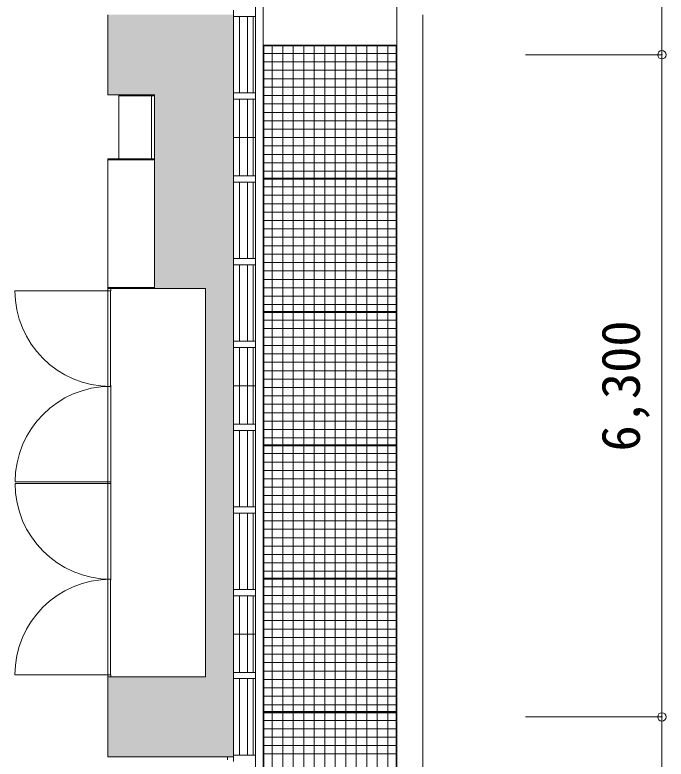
# Model space of a CAD drawing. Units: millimetres, scale not verified. Extents: x -35903 to 76097, y -53729 to 27871.
# Drawn here: x 56813 to 63013, y -3721 to 3360 of the extents above; entities that cross this region are included whole.
import ezdxf
from ezdxf.enums import TextEntityAlignment as Align

# ---------------------------------------------------------------- set-up
doc = ezdxf.new("R2010")
doc.units = ezdxf.units.MM
doc.header["$LTSCALE"] = 200
doc.header["$PDMODE"] = 32
doc.header["$PDSIZE"] = 80
for name, color, linetype, lineweight in [('0-1_躯体', 7, 'Continuous', 9), ('0-2_建具', 7, 'Continuous', 9), ('0-3_仕上', 4, 'Continuous', 5), ('0-6_着色', 4, 'Continuous', 5)]:
    doc.layers.add(name, color=color, linetype=linetype, lineweight=lineweight)
doc.styles.add('ＭＳ ゴシック', font='')
doc.styles.get('ＭＳ ゴシック').set_extended_font_data('MS Gothic')

msp = doc.modelspace()

# ---------------------------------------------------------------- linework, layer by layer
at = {"layer": '0-1_躯体'}
for p, q in [((59102.9, 765.4), (59102.9, 5750.4)), ((59177.9, 765.4), (59177.9, 5750.4)), ((60447.9, 765.4), (60447.9, 5750.4)), ((57697.9, 2600.4), (57697.9, 3360.4)), ((60697.9, -9654.6), (60697.9, 3360.4)), ((57697.9, 2600.4), (58142.9, 2600.4)), ((57802.9, 2600.4), (57802.9, 1990.4)), ((57802.9, 2590.4), (58142.9, 2590.4)), ((58112.9, 1990.4), (58112.9, 2590.4)), ((58142.9, 2590.4), (58142.9, 2600.4)), ((58142.9, 1990.4), (58142.9, 2600.4)), ((58142.9, 1990.4), (57697.9, 1990.4)), ((57697.9, -3699.6), (57697.9, 1990.4)), ((58142.9, 1990.4), (58142.9, 1980.4)), ((57697.9, 1980.4), (58142.9, 1980.4)), ((58142.9, 1980.4), (58142.9, 765.4)), ((57697.9, 765.4), (58142.9, 765.4)), ((58142.9, 755.4), (57697.9, 755.4)), ((58142.9, 765.4), (58142.9, 755.4)), ((58142.9, 755.4), (58627.9, 755.4)), ((58627.9, -2939.6), (58627.9, 755.4)), ((59102.9, -9729.9), (59102.9, 755.4)), ((59177.9, -9673.4), (59177.9, 755.4)), ((60447.9, -9692.2), (60447.9, 755.4)), ((58627.9, -2939.6), (57697.9, -2939.6)), ((57697.9, -3699.6), (58627.9, -3699.6))]:
    msp.add_line(p, q, dxfattribs=at)
msp.add_lwpolyline([(57697.9, -3699.6), (58892.9, -3699.6), (58892.9, 3360.4)], dxfattribs=at)
at = {"layer": '0-1_躯体', "color": 9}
for points in [[(57697.9, 2600.4), (57697.9, 3360.4), (58892.9, 2600.4), (58892.9, 3360.4)], [(58142.9, 755.4), (58142.9, 2600.4), (58892.9, 755.4), (58892.9, 2600.4)], [(58627.9, -3699.6), (58627.9, 755.4), (58892.9, -3699.6), (58892.9, 755.4)], [(57697.9, -3699.6), (57697.9, -2939.6), (58627.9, -3699.6), (58627.9, -2939.6)]]:
    msp.add_solid(points, dxfattribs=at)
at = {"layer": '0-2_建具'}
for p, q in [((59102.9, 3404.2), (59102.9, 3344.2)), ((58892.9, 3344.2), (58892.9, 3359.2)), ((59102.9, 3344.2), (58892.9, 3344.2)), ((59102.9, 3344.2), (58892.9, 3344.2)), ((58892.9, 3344.2), (58892.9, 2616.7)), ((58952.9, 3344.2), (58952.9, 2616.7)), ((59027.9, 3344.2), (59027.9, 2616.7)), ((59082.9, 3344.2), (59082.9, 2616.7)), ((59102.9, 2616.7), (58892.9, 2616.7)), ((58892.9, 2556.7), (58892.9, 2616.7)), ((59102.9, 2556.7), (58892.9, 2556.7)), ((58892.9, 2556.7), (58892.9, 1829.2)), ((58952.9, 2556.7), (58952.9, 1829.2)), ((59027.9, 2556.7), (59027.9, 1829.2)), ((59082.9, 2556.7), (59082.9, 1829.2)), ((59102.9, 2556.7), (59102.9, 2616.7)), ((59102.9, 2192.9), (58892.9, 2192.9)), ((59102.9, 1829.2), (58892.9, 1829.2)), ((58892.9, 1769.2), (58892.9, 1829.2)), ((59102.9, 1769.2), (59102.9, 1829.2)), ((59102.9, 1769.2), (58892.9, 1769.2)), ((58892.9, 1041.7), (58892.9, 1769.2)), ((59102.9, 1769.2), (58892.9, 1769.2)), ((58952.9, 1041.7), (58952.9, 1769.2)), ((59027.9, 1041.7), (59027.9, 1769.2)), ((59082.9, 1041.7), (59082.9, 1769.2)), ((59102.9, 1041.7), (58892.9, 1041.7)), ((58892.9, 981.7), (58892.9, 996.7)), ((59102.9, 1041.7), (59102.9, 1011.7)), ((59102.9, 1041.7), (59102.9, 981.7)), ((59102.9, 981.7), (58892.9, 981.7)), ((59102.9, 981.7), (58892.9, 981.7)), ((58892.9, 981.7), (58892.9, 254.2)), ((58952.9, 981.7), (58952.9, 254.2)), ((59027.9, 981.7), (59027.9, 254.2)), ((59082.9, 981.7), (59082.9, 254.2)), ((57697.9, 755.4), (57697.9, 735.4)), ((57697.9, 755.4), (57724.9, 755.4)), ((57697.9, 735.4), (57724.9, 735.4)), ((57697.9, 735.4), (57724.9, 735.4)), ((57722.9, 735.4), (57722.9, -174.6)), ((57724.9, 755.4), (57724.9, 735.4)), ((59102.9, 254.2), (58892.9, 254.2)), ((58892.9, 194.2), (58892.9, 254.2)), ((59102.9, 194.2), (59102.9, 254.2)), ((59102.9, 194.2), (58892.9, 194.2)), ((58952.9, 194.2), (58952.9, -533.3)), ((59027.9, 194.2), (59027.9, -533.3)), ((59082.9, 194.2), (59082.9, -533.3)), ((57697.9, -174.6), (57722.9, -174.6)), ((57724.9, -164.6), (57722.9, -164.6)), ((57724.9, -1084.6), (57724.9, -164.6)), ((59102.9, -169.6), (58892.9, -169.6)), ((59102.9, -533.3), (58892.9, -533.3)), ((58892.9, -593.3), (58892.9, -533.3)), ((59102.9, -593.3), (59102.9, -533.3)), ((59102.9, -593.3), (58892.9, -593.3)), ((58892.9, -1320.8), (58892.9, -593.3)), ((59102.9, -593.3), (58892.9, -593.3)), ((58952.9, -1320.8), (58952.9, -593.3)), ((59027.9, -1320.8), (59027.9, -593.3)), ((59082.9, -1320.8), (59082.9, -593.3)), ((57697.9, -1084.6), (57724.9, -1084.6)), ((57697.9, -1084.6), (57724.9, -1084.6)), ((57697.9, -1084.6), (57697.9, -1099.6)), ((57724.9, -1099.6), (57697.9, -1099.6)), ((57697.9, -1099.6), (57724.9, -1099.6)), ((57697.9, -1099.6), (57724.9, -1099.6)), ((57724.9, -1084.6), (57724.9, -1099.6)), ((57724.9, -1099.6), (57724.9, -2019.6)), ((58892.9, -1320.8), (58892.9, -1335.8)), ((59102.9, -1320.8), (58892.9, -1320.8)), ((58892.9, -1335.8), (58892.9, -1380.8)), ((59102.9, -1320.8), (59102.9, -1350.8)), ((59102.9, -1320.8), (59102.9, -1380.8)), ((59102.9, -1380.8), (58892.9, -1380.8)), ((59102.9, -1380.8), (58892.9, -1380.8)), ((58892.9, -1380.8), (58892.9, -2108.3)), ((58952.9, -1380.8), (58952.9, -2108.3)), ((59027.9, -1380.8), (59027.9, -2108.3)), ((59082.9, -1380.8), (59082.9, -2108.3)), ((57697.9, -2009.6), (57722.9, -2009.6)), ((57722.9, -2919.6), (57722.9, -2009.6)), ((57724.9, -2019.6), (57722.9, -2019.6)), ((59102.9, -2108.3), (58892.9, -2108.3)), ((58892.9, -2168.3), (58892.9, -2108.3)), ((59102.9, -2168.3), (59102.9, -2108.3)), ((59102.9, -2168.3), (58892.9, -2168.3)), ((58892.9, -2168.3), (58892.9, -2895.8)), ((58952.9, -2168.3), (58952.9, -2895.8)), ((59027.9, -2168.3), (59027.9, -2895.8)), ((59082.9, -2168.3), (59082.9, -2895.8)), ((59102.9, -2532.1), (58892.9, -2532.1)), ((59102.9, -2895.8), (58892.9, -2895.8)), ((58892.9, -2955.8), (58892.9, -2895.8)), ((59102.9, -2955.8), (59102.9, -2895.8)), ((57697.9, -2919.6), (57724.9, -2919.6)), ((57697.9, -2919.6), (57724.9, -2919.6)), ((57697.9, -2939.6), (57697.9, -2919.6)), ((57697.9, -2939.6), (57724.9, -2939.6)), ((57724.9, -2939.6), (57724.9, -2919.6)), ((59102.9, -2955.8), (58892.9, -2955.8)), ((59102.9, -2955.8), (58892.9, -2955.8)), ((58892.9, -3699.6), (58892.9, -2955.8)), ((58952.9, -2955.8), (58952.9, -3684.6)), ((59027.9, -2955.8), (59027.9, -3684.6)), ((59082.9, -2955.8), (59082.9, -3684.6)), ((58837.4, -3728.3), (58837.4, -3699.6)), ((58837.4, -3699.6), (58892.9, -3699.6)), ((59102.9, -3684.6), (58892.9, -3684.6)), ((58892.9, -3699.6), (58892.9, -3744.6)), ((59102.9, -3684.6), (59102.9, -3714.6)), ((59102.9, -3684.6), (59102.9, -3744.6))]:
    msp.add_line(p, q, dxfattribs=at)
at = {"layer": '0-2_建具', "color": 4, "lineweight": 5}
for p, q in [((59102.9, 3344.2), (59102.9, 1041.7)), ((59102.9, 981.7), (59102.9, -1320.8)), ((57724.9, 735.4), (56812.9, 735.4)), ((57724.9, -1084.6), (56814.9, -1084.6)), ((57724.9, -1099.6), (56814.9, -1099.6)), ((59102.9, -1380.8), (59102.9, -3683.3)), ((57724.9, -2919.6), (56812.9, -2919.6))]:
    msp.add_line(p, q, dxfattribs=at)
at = {"layer": '0-2_建具'}
for points in [[(58892.9, 3404.2), (58892.9, 3389.2), (58892.9, 3344.2)], [(58892.9, 1041.7), (58892.9, 1026.7), (58892.9, 981.7)], [(57697.9, 735.4), (57697.9, -174.6), (57697.9, -1084.6)], [(58892.9, 194.2), (58892.9, -441.5), (58892.9, -533.3)], [(57697.9, -2919.6), (57697.9, -2009.6), (57697.9, -1099.6)]]:
    msp.add_lwpolyline(points, dxfattribs=at)
at = {"layer": '0-2_建具', "color": 4, "lineweight": 5}
for centre, start, end in [((57722.9, 735.4), 180, 269.99894), ((57724.9, -1084.6), 90.12699, 180), ((57724.9, -1099.6), 180, 269.87301), ((57722.9, -2919.6), 90.00106, 180)]:
    msp.add_arc(centre, 910, start, end, dxfattribs=at)
at = {"layer": '0-3_仕上', "color": 7, "lineweight": 9}
for p, q in [((59177.9, 3070.4), (59177.9, 1801.4)), ((59182.9, 3065.4), (59182.9, 1806.4)), ((59182.9, 3065.4), (60442.9, 3065.4)), ((59262.9, 3070.4), (59262.9, 1801.4)), ((59362.9, 3070.4), (59362.9, 1801.4)), ((59462.9, 3070.4), (59462.9, 1801.4)), ((59562.9, 3070.4), (59562.9, 1801.4)), ((59662.9, 3070.4), (59662.9, 1801.4)), ((59762.9, 3070.4), (59762.9, 1801.4)), ((59862.9, 3070.4), (59862.9, 1801.4)), ((59962.9, 3070.4), (59962.9, 1801.4)), ((60062.9, 3070.4), (60062.9, 1801.4)), ((60162.9, 3070.4), (60162.9, 1801.4)), ((60262.9, 3070.4), (60262.9, 1801.4)), ((60362.9, 3070.4), (60362.9, 1801.4)), ((60442.9, 3065.4), (60442.9, 1806.4)), ((59177.9, 1801.4), (60447.9, 1801.4)), ((59177.9, 1801.4), (59177.9, 532.4)), ((59182.9, 1806.4), (60442.9, 1806.4)), ((59182.9, 1796.4), (59182.9, 537.4)), ((59182.9, 1796.4), (60442.9, 1796.4)), ((59262.9, 1801.4), (59262.9, 532.4)), ((59362.9, 1801.4), (59362.9, 532.4)), ((59462.9, 1801.4), (59462.9, 532.4)), ((59562.9, 1801.4), (59562.9, 532.4)), ((59662.9, 1801.4), (59662.9, 532.4)), ((59762.9, 1801.4), (59762.9, 532.4)), ((59862.9, 1801.4), (59862.9, 532.4)), ((59962.9, 1801.4), (59962.9, 532.4)), ((60062.9, 1801.4), (60062.9, 532.4)), ((60162.9, 1801.4), (60162.9, 532.4)), ((60262.9, 1801.4), (60262.9, 532.4)), ((60362.9, 1801.4), (60362.9, 532.4)), ((60442.9, 1796.4), (60442.9, 537.4)), ((59177.9, 532.4), (60447.9, 532.4)), ((59177.9, 532.4), (59177.9, -736.6)), ((59182.9, 537.4), (60442.9, 537.4)), ((59182.9, 527.4), (59182.9, -731.6)), ((59182.9, 527.4), (60442.9, 527.4)), ((59262.9, 532.4), (59262.9, -736.6)), ((59362.9, 532.4), (59362.9, -736.6)), ((59462.9, 532.4), (59462.9, -736.6)), ((59562.9, 532.4), (59562.9, -736.6)), ((59662.9, 532.4), (59662.9, -736.6)), ((59762.9, 532.4), (59762.9, -736.6)), ((59862.9, 532.4), (59862.9, -736.6)), ((59962.9, 532.4), (59962.9, -736.6)), ((60062.9, 532.4), (60062.9, -736.6)), ((60162.9, 532.4), (60162.9, -736.6)), ((60262.9, 532.4), (60262.9, -736.6)), ((60362.9, 532.4), (60362.9, -736.6)), ((60442.9, 527.4), (60442.9, -731.6)), ((59177.9, -736.6), (60447.9, -736.6)), ((59177.9, -736.6), (59177.9, -2005.6)), ((59182.9, -731.6), (60442.9, -731.6)), ((59182.9, -741.6), (59182.9, -2000.6)), ((59182.9, -741.6), (60442.9, -741.6)), ((59262.9, -736.6), (59262.9, -2005.6)), ((59362.9, -736.6), (59362.9, -2005.6)), ((59462.9, -736.6), (59462.9, -2005.6)), ((59562.9, -736.6), (59562.9, -2005.6)), ((59662.9, -736.6), (59662.9, -2005.6)), ((59762.9, -736.6), (59762.9, -2005.6)), ((59862.9, -736.6), (59862.9, -2005.6)), ((59962.9, -736.6), (59962.9, -2005.6)), ((60062.9, -736.6), (60062.9, -2005.6)), ((60162.9, -736.6), (60162.9, -2005.6)), ((60262.9, -736.6), (60262.9, -2005.6)), ((60362.9, -736.6), (60362.9, -2005.6)), ((60442.9, -741.6), (60442.9, -2000.6)), ((59177.9, -2005.6), (60447.9, -2005.6)), ((59177.9, -2005.6), (59177.9, -3274.6)), ((59182.9, -2000.6), (60442.9, -2000.6)), ((59182.9, -2010.6), (59182.9, -3269.6)), ((59182.9, -2010.6), (60442.9, -2010.6)), ((59262.9, -2005.6), (59262.9, -3274.6)), ((59362.9, -2005.6), (59362.9, -3274.6)), ((59462.9, -2005.6), (59462.9, -3274.6)), ((59562.9, -2005.6), (59562.9, -3274.6)), ((59662.9, -2005.6), (59662.9, -3274.6)), ((59762.9, -2005.6), (59762.9, -3274.6)), ((59862.9, -2005.6), (59862.9, -3274.6)), ((59962.9, -2005.6), (59962.9, -3274.6)), ((60062.9, -2005.6), (60062.9, -3274.6)), ((60162.9, -2005.6), (60162.9, -3274.6)), ((60262.9, -2005.6), (60262.9, -3274.6)), ((60362.9, -2005.6), (60362.9, -3274.6)), ((60442.9, -2010.6), (60442.9, -3269.6)), ((59177.9, -3274.6), (60447.9, -3274.6)), ((59177.9, -3274.6), (59177.9, -4543.6)), ((59182.9, -3269.6), (60442.9, -3269.6)), ((59182.9, -3279.6), (59182.9, -4538.6)), ((59182.9, -3279.6), (60442.9, -3279.6)), ((59262.9, -3274.6), (59262.9, -4543.6)), ((59362.9, -3274.6), (59362.9, -4543.6)), ((59462.9, -3274.6), (59462.9, -4543.6)), ((59562.9, -3274.6), (59562.9, -4543.6)), ((59662.9, -3274.6), (59662.9, -4543.6)), ((59762.9, -3274.6), (59762.9, -4543.6)), ((59862.9, -3274.6), (59862.9, -4543.6)), ((59962.9, -3274.6), (59962.9, -4543.6)), ((60062.9, -3274.6), (60062.9, -4543.6)), ((60162.9, -3274.6), (60162.9, -4543.6)), ((60262.9, -3274.6), (60262.9, -4543.6)), ((60362.9, -3274.6), (60362.9, -4543.6)), ((60442.9, -3279.6), (60442.9, -4538.6))]:
    msp.add_line(p, q, dxfattribs=at)
at = {"layer": '0-3_仕上'}
for p, q in [((59182.9, 2992.3), (60442.9, 2992.3)), ((59182.9, 2912.3), (60442.9, 2912.3)), ((59182.9, 2832.3), (60442.9, 2832.3)), ((59182.9, 2752.3), (60442.9, 2752.3)), ((59182.9, 2672.3), (60442.9, 2672.3)), ((59182.9, 2592.3), (60442.9, 2592.3)), ((59182.9, 2512.3), (60442.9, 2512.3)), ((59182.9, 2432.3), (60442.9, 2432.3)), ((59182.9, 2352.3), (60442.9, 2352.3)), ((59182.9, 2272.3), (60442.9, 2272.3)), ((59182.9, 2192.3), (60442.9, 2192.3)), ((59182.9, 2112.3), (60442.9, 2112.3)), ((59182.9, 2032.3), (60442.9, 2032.3)), ((59182.9, 1952.3), (60442.9, 1952.3)), ((59182.9, 1872.3), (60442.9, 1872.3)), ((59182.9, 1723.3), (60442.9, 1723.3)), ((59182.9, 1643.3), (60442.9, 1643.3)), ((59182.9, 1563.3), (60442.9, 1563.3)), ((59182.9, 1483.3), (60442.9, 1483.3)), ((59182.9, 1403.3), (60442.9, 1403.3)), ((59182.9, 1323.3), (60442.9, 1323.3)), ((59182.9, 1243.3), (60442.9, 1243.3)), ((59182.9, 1163.3), (60442.9, 1163.3)), ((59182.9, 1083.3), (60442.9, 1083.3)), ((59182.9, 1003.3), (60442.9, 1003.3)), ((59182.9, 923.3), (60442.9, 923.3)), ((59182.9, 843.3), (60442.9, 843.3)), ((59182.9, 763.3), (60442.9, 763.3)), ((59182.9, 683.3), (60442.9, 683.3)), ((59182.9, 603.3), (60442.9, 603.3)), ((59182.9, 454.3), (60442.9, 454.3)), ((59182.9, 374.3), (60442.9, 374.3)), ((59182.9, 294.3), (60442.9, 294.3)), ((59182.9, 214.3), (60442.9, 214.3)), ((59182.9, 134.3), (60442.9, 134.3)), ((59182.9, 54.3), (60442.9, 54.3)), ((59182.9, -25.7), (60442.9, -25.7)), ((59182.9, -105.7), (60442.9, -105.7)), ((59182.9, -185.7), (60442.9, -185.7)), ((59182.9, -265.7), (60442.9, -265.7)), ((59182.9, -345.7), (60442.9, -345.7)), ((59182.9, -425.7), (60442.9, -425.7)), ((59182.9, -505.7), (60442.9, -505.7)), ((59182.9, -585.7), (60442.9, -585.7)), ((59182.9, -665.7), (60442.9, -665.7)), ((59182.9, -814.7), (60442.9, -814.7)), ((59182.9, -894.7), (60442.9, -894.7)), ((59182.9, -974.7), (60442.9, -974.7)), ((59182.9, -1054.7), (60442.9, -1054.7)), ((59182.9, -1134.7), (60442.9, -1134.7)), ((59182.9, -1214.7), (60442.9, -1214.7)), ((59182.9, -1294.7), (60442.9, -1294.7)), ((59182.9, -1374.7), (60442.9, -1374.7)), ((59182.9, -1454.7), (60442.9, -1454.7)), ((59182.9, -1534.7), (60442.9, -1534.7)), ((59182.9, -1614.7), (60442.9, -1614.7)), ((59182.9, -1694.7), (60442.9, -1694.7)), ((59182.9, -1774.7), (60442.9, -1774.7)), ((59182.9, -1854.7), (60442.9, -1854.7)), ((59182.9, -1934.7), (60442.9, -1934.7)), ((59182.9, -2083.7), (60442.9, -2083.7)), ((59182.9, -2163.7), (60442.9, -2163.7)), ((59182.9, -2243.7), (60442.9, -2243.7)), ((59182.9, -2323.7), (60442.9, -2323.7)), ((59182.9, -2403.7), (60442.9, -2403.7)), ((59182.9, -2483.7), (60442.9, -2483.7)), ((59182.9, -2563.7), (60442.9, -2563.7)), ((59182.9, -2643.7), (60442.9, -2643.7)), ((59182.9, -2723.7), (60442.9, -2723.7)), ((59182.9, -2803.7), (60442.9, -2803.7)), ((59182.9, -2883.7), (60442.9, -2883.7)), ((59182.9, -2963.7), (60442.9, -2963.7)), ((59182.9, -3043.7), (60442.9, -3043.7)), ((59182.9, -3123.7), (60442.9, -3123.7)), ((59182.9, -3203.7), (60442.9, -3203.7)), ((59182.9, -3352.7), (60442.9, -3352.7)), ((59182.9, -3432.7), (60442.9, -3432.7)), ((59182.9, -3512.7), (60442.9, -3512.7)), ((59182.9, -3592.7), (60442.9, -3592.7)), ((59182.9, -3672.7), (60442.9, -3672.7))]:
    msp.add_line(p, q, dxfattribs=at)
at = {"layer": '0-3_仕上', "color": 7, "lineweight": 9}
for points in [[(59177.9, 3070.4), (60447.9, 3070.4), (60447.9, 1801.4)], [(59177.9, 1801.4), (60447.9, 1801.4), (60447.9, 532.4)], [(59177.9, 532.4), (60447.9, 532.4), (60447.9, -736.6)], [(59177.9, -736.6), (60447.9, -736.6), (60447.9, -2005.6)], [(59177.9, -2005.6), (60447.9, -2005.6), (60447.9, -3274.6)], [(59177.9, -3274.6), (60447.9, -3274.6), (60447.9, -4543.6)]]:
    msp.add_lwpolyline(points, dxfattribs=at)
at = {"layer": '0-6_着色'}
for p, q in [((62972.9, 2980.4), (62972.9, 6130.4)), ((62972.9, 2980.4), (61672.9, 2980.4)), ((62972.9, -3319.6), (62972.9, 2980.4)), ((62972.9, -3319.6), (61672.9, -3319.6)), ((62972.9, -9619.6), (62972.9, -3319.6))]:
    msp.add_line(p, q, dxfattribs=at)
for p in [(62972.9, 2980.4), (62972.9, -3319.6)]:
    msp.add_point(p, dxfattribs=at)

# ---------------------------------------------------------------- texts
at = {"layer": '0-6_着色', "style": 'ＭＳ ゴシック'}
msp.add_text('6,300', height=366.6, rotation=90, dxfattribs=at).set_placement((62872.9, -794.6), align=Align.BOTTOM_LEFT)

doc.saveas('drawing.dxf')
